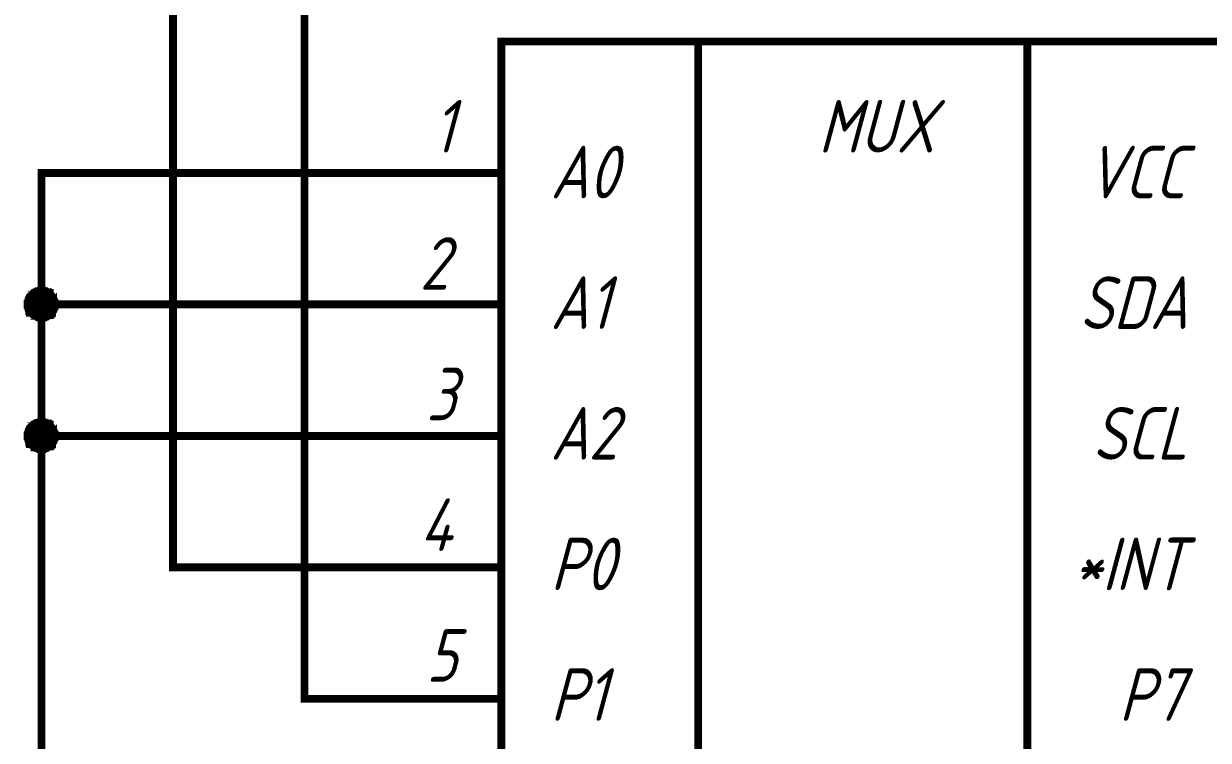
# Paper-space layout 'Layout1' of a CAD drawing. Extents: x -1 to 840, y -1 to 593.
# Drawn here: x 610.05 to 655.1, y 249.4 to 276.66 of the extents above; entities that cross this region are included whole.
import ezdxf

# ---------------------------------------------------------------- set-up
doc = ezdxf.new("R2010")
doc.units = 0
doc.header["$MEASUREMENT"] = 0
doc.layers.add('Sheet', color=255, linetype='CONTINUOUS')
doc.styles.add('GOST type A0', font='', dxfattribs={"oblique": 15, "height": 3.5})
doc.styles.get('GOST type A0').set_extended_font_data('GOST type A')

psp = doc.layouts.get("Layout1")

# ---------------------------------------------------------------- linework, layer by layer
at = {"layer": 'Sheet', "color": 7}
for points, const_width in [([(703.183, 316.001), (663.213, 316.001), (663.213, 305.997), (615.729, 305.997), (615.729, 255.979), (625.698, 255.979)], 0.3), ([(703.183, 300.995), (620.729, 300.995), (620.729, 250.977), (625.698, 250.977)], 0.3), ([(635.698, 275.986), (635.698, 231.001)], 0.3), ([(648.213, 275.986), (648.213, 231.001)], 0.3), ([(610.728, 231.001), (610.728, 260.981), (610.728, 265.983), (610.728, 270.985), (625.698, 270.985)], 0.3), ([(628.213, 270.985), (625.698, 270.985)], 0.3), ([(610.201, 265.983), (610.201, 266.014), (610.201, 266.045), (610.201, 266.045), (610.201, 266.076), (610.232, 266.107), (610.232, 266.138), (610.232, 266.169), (610.232, 266.169), (610.263, 266.2), (610.263, 266.231), (610.294, 266.262), (610.294, 266.262), (610.294, 266.293), (610.325, 266.325), (610.356, 266.325), (610.356, 266.356), (610.387, 266.356), (610.387, 266.387), (610.418, 266.418), (610.449, 266.418), (610.449, 266.418), (610.48, 266.449), (610.511, 266.449), (610.542, 266.48), (610.542, 266.48), (610.573, 266.48), (610.604, 266.48), (610.635, 266.511), (610.666, 266.511), (610.666, 266.511), (610.697, 266.511), (610.728, 266.511)], 0.3), ([(610.201, 265.983), (610.201, 266.014), (610.201, 266.045), (610.201, 266.045), (610.201, 266.076), (610.232, 266.107), (610.232, 266.138), (610.232, 266.169), (610.232, 266.169), (610.263, 266.2), (610.263, 266.231), (610.294, 266.262), (610.294, 266.262), (610.294, 266.293), (610.325, 266.325), (610.356, 266.325), (610.356, 266.356), (610.387, 266.356), (610.387, 266.387), (610.418, 266.418), (610.449, 266.418), (610.449, 266.418), (610.48, 266.449), (610.511, 266.449), (610.542, 266.48), (610.542, 266.48), (610.573, 266.48), (610.604, 266.48), (610.635, 266.511), (610.666, 266.511), (610.666, 266.511), (610.697, 266.511), (610.728, 266.511)], 0.3), ([(610.201, 265.983), (610.201, 266.014), (610.201, 266.045), (610.201, 266.045), (610.201, 266.076), (610.232, 266.107), (610.232, 266.138), (610.232, 266.169), (610.232, 266.169), (610.263, 266.2), (610.263, 266.231), (610.294, 266.262), (610.294, 266.262), (610.294, 266.293), (610.325, 266.325), (610.356, 266.325), (610.356, 266.356), (610.387, 266.356), (610.387, 266.387), (610.418, 266.418), (610.449, 266.418), (610.449, 266.418), (610.48, 266.449), (610.511, 266.449), (610.542, 266.48), (610.542, 266.48), (610.573, 266.48), (610.604, 266.48), (610.635, 266.511), (610.666, 266.511), (610.666, 266.511), (610.697, 266.511), (610.728, 266.511)], 0.3), ([(610.201, 265.983), (610.201, 266.014), (610.201, 266.045), (610.201, 266.045), (610.201, 266.076), (610.232, 266.107), (610.232, 266.138), (610.232, 266.169), (610.232, 266.169), (610.263, 266.2), (610.263, 266.231), (610.294, 266.262), (610.294, 266.262), (610.294, 266.293), (610.325, 266.325), (610.356, 266.325), (610.356, 266.356), (610.387, 266.356), (610.387, 266.387), (610.418, 266.418), (610.449, 266.418), (610.449, 266.418), (610.48, 266.449), (610.511, 266.449), (610.542, 266.48), (610.542, 266.48), (610.573, 266.48), (610.604, 266.48), (610.635, 266.511), (610.666, 266.511), (610.666, 266.511), (610.697, 266.511), (610.728, 266.511)], 0.3), ([(610.201, 265.983), (610.201, 266.014), (610.201, 266.045), (610.201, 266.045), (610.201, 266.076), (610.232, 266.107), (610.232, 266.138), (610.232, 266.169), (610.232, 266.169), (610.263, 266.2), (610.263, 266.231), (610.294, 266.262), (610.294, 266.262), (610.294, 266.293), (610.325, 266.325), (610.356, 266.325), (610.356, 266.356), (610.387, 266.356), (610.387, 266.387), (610.418, 266.418), (610.449, 266.418), (610.449, 266.418), (610.48, 266.449), (610.511, 266.449), (610.542, 266.48), (610.542, 266.48), (610.573, 266.48), (610.604, 266.48), (610.635, 266.511), (610.666, 266.511), (610.666, 266.511), (610.697, 266.511), (610.728, 266.511)], 0.0991), ([(610.201, 265.983), (610.201, 266.014), (610.201, 266.045), (610.201, 266.045), (610.201, 266.076), (610.232, 266.107), (610.232, 266.138), (610.232, 266.169), (610.232, 266.169), (610.263, 266.2), (610.263, 266.231), (610.294, 266.262), (610.294, 266.262), (610.294, 266.293), (610.325, 266.325), (610.356, 266.325), (610.356, 266.356), (610.387, 266.356), (610.387, 266.387), (610.418, 266.418), (610.449, 266.418), (610.449, 266.418), (610.48, 266.449), (610.511, 266.449), (610.542, 266.48), (610.542, 266.48), (610.573, 266.48), (610.604, 266.48), (610.635, 266.511), (610.666, 266.511), (610.666, 266.511), (610.697, 266.511), (610.728, 266.511)], 0.0991), ([(610.201, 265.983), (610.201, 266.014), (610.201, 266.045), (610.201, 266.045), (610.201, 266.076), (610.232, 266.107), (610.232, 266.138), (610.232, 266.169), (610.232, 266.169), (610.263, 266.2), (610.263, 266.231), (610.294, 266.262), (610.294, 266.262), (610.294, 266.293), (610.325, 266.325), (610.356, 266.325), (610.356, 266.356), (610.387, 266.356), (610.387, 266.387), (610.418, 266.418), (610.449, 266.418), (610.449, 266.418), (610.48, 266.449), (610.511, 266.449), (610.542, 266.48), (610.542, 266.48), (610.573, 266.48), (610.604, 266.48), (610.635, 266.511), (610.666, 266.511), (610.666, 266.511), (610.697, 266.511), (610.728, 266.511)], 0.0991), ([(610.201, 265.983), (610.201, 266.014), (610.201, 266.045), (610.201, 266.045), (610.201, 266.076), (610.232, 266.107), (610.232, 266.138), (610.232, 266.169), (610.232, 266.169), (610.263, 266.2), (610.263, 266.231), (610.294, 266.262), (610.294, 266.262), (610.294, 266.293), (610.325, 266.325), (610.356, 266.325), (610.356, 266.356), (610.387, 266.356), (610.387, 266.387), (610.418, 266.418), (610.449, 266.418), (610.449, 266.418), (610.48, 266.449), (610.511, 266.449), (610.542, 266.48), (610.542, 266.48), (610.573, 266.48), (610.604, 266.48), (610.635, 266.511), (610.666, 266.511), (610.666, 266.511), (610.697, 266.511), (610.728, 266.511)], 0.0991), ([(610.728, 266.511), (610.728, 266.511)], 0.3), ([(610.728, 266.511), (610.76, 266.511), (610.791, 266.511), (610.791, 266.511), (610.822, 266.511), (610.853, 266.48), (610.884, 266.48), (610.915, 266.48), (610.915, 266.48), (610.946, 266.449), (610.977, 266.449), (610.977, 266.418), (611.008, 266.418), (611.039, 266.418), (611.039, 266.387), (611.07, 266.356), (611.07, 266.356), (611.101, 266.325), (611.101, 266.325), (611.132, 266.293), (611.132, 266.262), (611.163, 266.262), (611.163, 266.231), (611.163, 266.2), (611.194, 266.169), (611.194, 266.169), (611.194, 266.138), (611.225, 266.107), (611.225, 266.076), (611.225, 266.045), (611.225, 266.045), (611.225, 266.014), (611.225, 265.983)], 0.3), ([(610.728, 266.511), (610.728, 266.511)], 0.3), ([(610.728, 266.511), (610.76, 266.511), (610.791, 266.511), (610.791, 266.511), (610.822, 266.511), (610.853, 266.48), (610.884, 266.48), (610.915, 266.48), (610.915, 266.48), (610.946, 266.449), (610.977, 266.449), (610.977, 266.418), (611.008, 266.418), (611.039, 266.418), (611.039, 266.387), (611.07, 266.356), (611.07, 266.356), (611.101, 266.325), (611.101, 266.325), (611.132, 266.293), (611.132, 266.262), (611.163, 266.262), (611.163, 266.231), (611.163, 266.2), (611.194, 266.169), (611.194, 266.169), (611.194, 266.138), (611.225, 266.107), (611.225, 266.076), (611.225, 266.045), (611.225, 266.045), (611.225, 266.014), (611.225, 265.983)], 0.3), ([(610.728, 266.511), (610.728, 266.511)], 0.3), ([(610.728, 266.511), (610.76, 266.511), (610.791, 266.511), (610.791, 266.511), (610.822, 266.511), (610.853, 266.48), (610.884, 266.48), (610.915, 266.48), (610.915, 266.48), (610.946, 266.449), (610.977, 266.449), (610.977, 266.418), (611.008, 266.418), (611.039, 266.418), (611.039, 266.387), (611.07, 266.356), (611.07, 266.356), (611.101, 266.325), (611.101, 266.325), (611.132, 266.293), (611.132, 266.262), (611.163, 266.262), (611.163, 266.231), (611.163, 266.2), (611.194, 266.169), (611.194, 266.169), (611.194, 266.138), (611.225, 266.107), (611.225, 266.076), (611.225, 266.045), (611.225, 266.045), (611.225, 266.014), (611.225, 265.983)], 0.3), ([(610.728, 266.511), (610.728, 266.511)], 0.3), ([(610.728, 266.511), (610.76, 266.511), (610.791, 266.511), (610.791, 266.511), (610.822, 266.511), (610.853, 266.48), (610.884, 266.48), (610.915, 266.48), (610.915, 266.48), (610.946, 266.449), (610.977, 266.449), (610.977, 266.418), (611.008, 266.418), (611.039, 266.418), (611.039, 266.387), (611.07, 266.356), (611.07, 266.356), (611.101, 266.325), (611.101, 266.325), (611.132, 266.293), (611.132, 266.262), (611.163, 266.262), (611.163, 266.231), (611.163, 266.2), (611.194, 266.169), (611.194, 266.169), (611.194, 266.138), (611.225, 266.107), (611.225, 266.076), (611.225, 266.045), (611.225, 266.045), (611.225, 266.014), (611.225, 265.983)], 0.3), ([(610.728, 266.511), (610.728, 266.511)], 0.0991), ([(610.728, 266.511), (610.76, 266.511), (610.791, 266.511), (610.791, 266.511), (610.822, 266.511), (610.853, 266.48), (610.884, 266.48), (610.915, 266.48), (610.915, 266.48), (610.946, 266.449), (610.977, 266.449), (610.977, 266.418), (611.008, 266.418), (611.039, 266.418), (611.039, 266.387), (611.07, 266.356), (611.07, 266.356), (611.101, 266.325), (611.101, 266.325), (611.132, 266.293), (611.132, 266.262), (611.163, 266.262), (611.163, 266.231), (611.163, 266.2), (611.194, 266.169), (611.194, 266.169), (611.194, 266.138), (611.225, 266.107), (611.225, 266.076), (611.225, 266.045), (611.225, 266.045), (611.225, 266.014), (611.225, 265.983)], 0.0991), ([(610.728, 266.511), (610.728, 266.511)], 0.0991), ([(610.728, 266.511), (610.76, 266.511), (610.791, 266.511), (610.791, 266.511), (610.822, 266.511), (610.853, 266.48), (610.884, 266.48), (610.915, 266.48), (610.915, 266.48), (610.946, 266.449), (610.977, 266.449), (610.977, 266.418), (611.008, 266.418), (611.039, 266.418), (611.039, 266.387), (611.07, 266.356), (611.07, 266.356), (611.101, 266.325), (611.101, 266.325), (611.132, 266.293), (611.132, 266.262), (611.163, 266.262), (611.163, 266.231), (611.163, 266.2), (611.194, 266.169), (611.194, 266.169), (611.194, 266.138), (611.225, 266.107), (611.225, 266.076), (611.225, 266.045), (611.225, 266.045), (611.225, 266.014), (611.225, 265.983)], 0.0991), ([(610.728, 266.511), (610.728, 266.511)], 0.0991), ([(610.728, 266.511), (610.76, 266.511), (610.791, 266.511), (610.791, 266.511), (610.822, 266.511), (610.853, 266.48), (610.884, 266.48), (610.915, 266.48), (610.915, 266.48), (610.946, 266.449), (610.977, 266.449), (610.977, 266.418), (611.008, 266.418), (611.039, 266.418), (611.039, 266.387), (611.07, 266.356), (611.07, 266.356), (611.101, 266.325), (611.101, 266.325), (611.132, 266.293), (611.132, 266.262), (611.163, 266.262), (611.163, 266.231), (611.163, 266.2), (611.194, 266.169), (611.194, 266.169), (611.194, 266.138), (611.225, 266.107), (611.225, 266.076), (611.225, 266.045), (611.225, 266.045), (611.225, 266.014), (611.225, 265.983)], 0.0991), ([(610.728, 266.511), (610.728, 266.511)], 0.0991), ([(610.728, 266.511), (610.76, 266.511), (610.791, 266.511), (610.791, 266.511), (610.822, 266.511), (610.853, 266.48), (610.884, 266.48), (610.915, 266.48), (610.915, 266.48), (610.946, 266.449), (610.977, 266.449), (610.977, 266.418), (611.008, 266.418), (611.039, 266.418), (611.039, 266.387), (611.07, 266.356), (611.07, 266.356), (611.101, 266.325), (611.101, 266.325), (611.132, 266.293), (611.132, 266.262), (611.163, 266.262), (611.163, 266.231), (611.163, 266.2), (611.194, 266.169), (611.194, 266.169), (611.194, 266.138), (611.225, 266.107), (611.225, 266.076), (611.225, 266.045), (611.225, 266.045), (611.225, 266.014), (611.225, 265.983)], 0.0991), ([(610.728, 265.486), (610.697, 265.486), (610.666, 265.486), (610.666, 265.486), (610.635, 265.486), (610.604, 265.486), (610.573, 265.517), (610.542, 265.517), (610.542, 265.517), (610.511, 265.548), (610.48, 265.548), (610.449, 265.548), (610.449, 265.579), (610.418, 265.579), (610.387, 265.61), (610.387, 265.61), (610.356, 265.641), (610.356, 265.641), (610.325, 265.672), (610.294, 265.672), (610.294, 265.703), (610.294, 265.734), (610.263, 265.734), (610.263, 265.765), (610.232, 265.796), (610.232, 265.796), (610.232, 265.827), (610.232, 265.858), (610.201, 265.89), (610.201, 265.921), (610.201, 265.921), (610.201, 265.952), (610.201, 265.983)], 0.3), ([(610.201, 265.983), (610.201, 265.983)], 0.3), ([(610.728, 265.486), (610.697, 265.486), (610.666, 265.486), (610.666, 265.486), (610.635, 265.486), (610.604, 265.486), (610.573, 265.517), (610.542, 265.517), (610.542, 265.517), (610.511, 265.548), (610.48, 265.548), (610.449, 265.548), (610.449, 265.579), (610.418, 265.579), (610.387, 265.61), (610.387, 265.61), (610.356, 265.641), (610.356, 265.641), (610.325, 265.672), (610.294, 265.672), (610.294, 265.703), (610.294, 265.734), (610.263, 265.734), (610.263, 265.765), (610.232, 265.796), (610.232, 265.796), (610.232, 265.827), (610.232, 265.858), (610.201, 265.89), (610.201, 265.921), (610.201, 265.921), (610.201, 265.952), (610.201, 265.983)], 0.3), ([(610.201, 265.983), (610.201, 265.983)], 0.3), ([(610.728, 265.486), (610.697, 265.486), (610.666, 265.486), (610.666, 265.486), (610.635, 265.486), (610.604, 265.486), (610.573, 265.517), (610.542, 265.517), (610.542, 265.517), (610.511, 265.548), (610.48, 265.548), (610.449, 265.548), (610.449, 265.579), (610.418, 265.579), (610.387, 265.61), (610.387, 265.61), (610.356, 265.641), (610.356, 265.641), (610.325, 265.672), (610.294, 265.672), (610.294, 265.703), (610.294, 265.734), (610.263, 265.734), (610.263, 265.765), (610.232, 265.796), (610.232, 265.796), (610.232, 265.827), (610.232, 265.858), (610.201, 265.89), (610.201, 265.921), (610.201, 265.921), (610.201, 265.952), (610.201, 265.983)], 0.3), ([(610.201, 265.983), (610.201, 265.983)], 0.3), ([(610.728, 265.486), (610.697, 265.486), (610.666, 265.486), (610.666, 265.486), (610.635, 265.486), (610.604, 265.486), (610.573, 265.517), (610.542, 265.517), (610.542, 265.517), (610.511, 265.548), (610.48, 265.548), (610.449, 265.548), (610.449, 265.579), (610.418, 265.579), (610.387, 265.61), (610.387, 265.61), (610.356, 265.641), (610.356, 265.641), (610.325, 265.672), (610.294, 265.672), (610.294, 265.703), (610.294, 265.734), (610.263, 265.734), (610.263, 265.765), (610.232, 265.796), (610.232, 265.796), (610.232, 265.827), (610.232, 265.858), (610.201, 265.89), (610.201, 265.921), (610.201, 265.921), (610.201, 265.952), (610.201, 265.983)], 0.3), ([(610.201, 265.983), (610.201, 265.983)], 0.3), ([(610.728, 265.486), (610.697, 265.486), (610.666, 265.486), (610.666, 265.486), (610.635, 265.486), (610.604, 265.486), (610.573, 265.517), (610.542, 265.517), (610.542, 265.517), (610.511, 265.548), (610.48, 265.548), (610.449, 265.548), (610.449, 265.579), (610.418, 265.579), (610.387, 265.61), (610.387, 265.61), (610.356, 265.641), (610.356, 265.641), (610.325, 265.672), (610.294, 265.672), (610.294, 265.703), (610.294, 265.734), (610.263, 265.734), (610.263, 265.765), (610.232, 265.796), (610.232, 265.796), (610.232, 265.827), (610.232, 265.858), (610.201, 265.89), (610.201, 265.921), (610.201, 265.921), (610.201, 265.952), (610.201, 265.983)], 0.0991), ([(610.201, 265.983), (610.201, 265.983)], 0.0991), ([(610.728, 265.486), (610.697, 265.486), (610.666, 265.486), (610.666, 265.486), (610.635, 265.486), (610.604, 265.486), (610.573, 265.517), (610.542, 265.517), (610.542, 265.517), (610.511, 265.548), (610.48, 265.548), (610.449, 265.548), (610.449, 265.579), (610.418, 265.579), (610.387, 265.61), (610.387, 265.61), (610.356, 265.641), (610.356, 265.641), (610.325, 265.672), (610.294, 265.672), (610.294, 265.703), (610.294, 265.734), (610.263, 265.734), (610.263, 265.765), (610.232, 265.796), (610.232, 265.796), (610.232, 265.827), (610.232, 265.858), (610.201, 265.89), (610.201, 265.921), (610.201, 265.921), (610.201, 265.952), (610.201, 265.983)], 0.0991), ([(610.201, 265.983), (610.201, 265.983)], 0.0991), ([(610.728, 265.486), (610.697, 265.486), (610.666, 265.486), (610.666, 265.486), (610.635, 265.486), (610.604, 265.486), (610.573, 265.517), (610.542, 265.517), (610.542, 265.517), (610.511, 265.548), (610.48, 265.548), (610.449, 265.548), (610.449, 265.579), (610.418, 265.579), (610.387, 265.61), (610.387, 265.61), (610.356, 265.641), (610.356, 265.641), (610.325, 265.672), (610.294, 265.672), (610.294, 265.703), (610.294, 265.734), (610.263, 265.734), (610.263, 265.765), (610.232, 265.796), (610.232, 265.796), (610.232, 265.827), (610.232, 265.858), (610.201, 265.89), (610.201, 265.921), (610.201, 265.921), (610.201, 265.952), (610.201, 265.983)], 0.0991), ([(610.201, 265.983), (610.201, 265.983)], 0.0991), ([(610.728, 265.486), (610.697, 265.486), (610.666, 265.486), (610.666, 265.486), (610.635, 265.486), (610.604, 265.486), (610.573, 265.517), (610.542, 265.517), (610.542, 265.517), (610.511, 265.548), (610.48, 265.548), (610.449, 265.548), (610.449, 265.579), (610.418, 265.579), (610.387, 265.61), (610.387, 265.61), (610.356, 265.641), (610.356, 265.641), (610.325, 265.672), (610.294, 265.672), (610.294, 265.703), (610.294, 265.734), (610.263, 265.734), (610.263, 265.765), (610.232, 265.796), (610.232, 265.796), (610.232, 265.827), (610.232, 265.858), (610.201, 265.89), (610.201, 265.921), (610.201, 265.921), (610.201, 265.952), (610.201, 265.983)], 0.0991), ([(610.201, 265.983), (610.201, 265.983)], 0.0991), ([(610.728, 265.983), (625.698, 265.983)], 0.3), ([(611.225, 265.983), (611.225, 265.952), (611.225, 265.921), (611.225, 265.921), (611.225, 265.89), (611.225, 265.858), (611.194, 265.827), (611.194, 265.796), (611.194, 265.796), (611.163, 265.765), (611.163, 265.734), (611.163, 265.734), (611.132, 265.703), (611.132, 265.672), (611.101, 265.672), (611.101, 265.641), (611.07, 265.641), (611.07, 265.61), (611.039, 265.61), (611.039, 265.579), (611.008, 265.579), (610.977, 265.548), (610.977, 265.548), (610.946, 265.548), (610.915, 265.517), (610.915, 265.517), (610.884, 265.517), (610.853, 265.486), (610.822, 265.486), (610.791, 265.486), (610.791, 265.486), (610.76, 265.486), (610.728, 265.486)], 0.3), ([(611.225, 265.983), (611.225, 265.952), (611.225, 265.921), (611.225, 265.921), (611.225, 265.89), (611.225, 265.858), (611.194, 265.827), (611.194, 265.796), (611.194, 265.796), (611.163, 265.765), (611.163, 265.734), (611.163, 265.734), (611.132, 265.703), (611.132, 265.672), (611.101, 265.672), (611.101, 265.641), (611.07, 265.641), (611.07, 265.61), (611.039, 265.61), (611.039, 265.579), (611.008, 265.579), (610.977, 265.548), (610.977, 265.548), (610.946, 265.548), (610.915, 265.517), (610.915, 265.517), (610.884, 265.517), (610.853, 265.486), (610.822, 265.486), (610.791, 265.486), (610.791, 265.486), (610.76, 265.486), (610.728, 265.486)], 0.3), ([(611.225, 265.983), (611.225, 265.952), (611.225, 265.921), (611.225, 265.921), (611.225, 265.89), (611.225, 265.858), (611.194, 265.827), (611.194, 265.796), (611.194, 265.796), (611.163, 265.765), (611.163, 265.734), (611.163, 265.734), (611.132, 265.703), (611.132, 265.672), (611.101, 265.672), (611.101, 265.641), (611.07, 265.641), (611.07, 265.61), (611.039, 265.61), (611.039, 265.579), (611.008, 265.579), (610.977, 265.548), (610.977, 265.548), (610.946, 265.548), (610.915, 265.517), (610.915, 265.517), (610.884, 265.517), (610.853, 265.486), (610.822, 265.486), (610.791, 265.486), (610.791, 265.486), (610.76, 265.486), (610.728, 265.486)], 0.3), ([(611.225, 265.983), (611.225, 265.952), (611.225, 265.921), (611.225, 265.921), (611.225, 265.89), (611.225, 265.858), (611.194, 265.827), (611.194, 265.796), (611.194, 265.796), (611.163, 265.765), (611.163, 265.734), (611.163, 265.734), (611.132, 265.703), (611.132, 265.672), (611.101, 265.672), (611.101, 265.641), (611.07, 265.641), (611.07, 265.61), (611.039, 265.61), (611.039, 265.579), (611.008, 265.579), (610.977, 265.548), (610.977, 265.548), (610.946, 265.548), (610.915, 265.517), (610.915, 265.517), (610.884, 265.517), (610.853, 265.486), (610.822, 265.486), (610.791, 265.486), (610.791, 265.486), (610.76, 265.486), (610.728, 265.486)], 0.3), ([(611.225, 265.983), (611.225, 265.952), (611.225, 265.921), (611.225, 265.921), (611.225, 265.89), (611.225, 265.858), (611.194, 265.827), (611.194, 265.796), (611.194, 265.796), (611.163, 265.765), (611.163, 265.734), (611.163, 265.734), (611.132, 265.703), (611.132, 265.672), (611.101, 265.672), (611.101, 265.641), (611.07, 265.641), (611.07, 265.61), (611.039, 265.61), (611.039, 265.579), (611.008, 265.579), (610.977, 265.548), (610.977, 265.548), (610.946, 265.548), (610.915, 265.517), (610.915, 265.517), (610.884, 265.517), (610.853, 265.486), (610.822, 265.486), (610.791, 265.486), (610.791, 265.486), (610.76, 265.486), (610.728, 265.486)], 0.0991), ([(611.225, 265.983), (611.225, 265.952), (611.225, 265.921), (611.225, 265.921), (611.225, 265.89), (611.225, 265.858), (611.194, 265.827), (611.194, 265.796), (611.194, 265.796), (611.163, 265.765), (611.163, 265.734), (611.163, 265.734), (611.132, 265.703), (611.132, 265.672), (611.101, 265.672), (611.101, 265.641), (611.07, 265.641), (611.07, 265.61), (611.039, 265.61), (611.039, 265.579), (611.008, 265.579), (610.977, 265.548), (610.977, 265.548), (610.946, 265.548), (610.915, 265.517), (610.915, 265.517), (610.884, 265.517), (610.853, 265.486), (610.822, 265.486), (610.791, 265.486), (610.791, 265.486), (610.76, 265.486), (610.728, 265.486)], 0.0991), ([(611.225, 265.983), (611.225, 265.952), (611.225, 265.921), (611.225, 265.921), (611.225, 265.89), (611.225, 265.858), (611.194, 265.827), (611.194, 265.796), (611.194, 265.796), (611.163, 265.765), (611.163, 265.734), (611.163, 265.734), (611.132, 265.703), (611.132, 265.672), (611.101, 265.672), (611.101, 265.641), (611.07, 265.641), (611.07, 265.61), (611.039, 265.61), (611.039, 265.579), (611.008, 265.579), (610.977, 265.548), (610.977, 265.548), (610.946, 265.548), (610.915, 265.517), (610.915, 265.517), (610.884, 265.517), (610.853, 265.486), (610.822, 265.486), (610.791, 265.486), (610.791, 265.486), (610.76, 265.486), (610.728, 265.486)], 0.0991), ([(611.225, 265.983), (611.225, 265.952), (611.225, 265.921), (611.225, 265.921), (611.225, 265.89), (611.225, 265.858), (611.194, 265.827), (611.194, 265.796), (611.194, 265.796), (611.163, 265.765), (611.163, 265.734), (611.163, 265.734), (611.132, 265.703), (611.132, 265.672), (611.101, 265.672), (611.101, 265.641), (611.07, 265.641), (611.07, 265.61), (611.039, 265.61), (611.039, 265.579), (611.008, 265.579), (610.977, 265.548), (610.977, 265.548), (610.946, 265.548), (610.915, 265.517), (610.915, 265.517), (610.884, 265.517), (610.853, 265.486), (610.822, 265.486), (610.791, 265.486), (610.791, 265.486), (610.76, 265.486), (610.728, 265.486)], 0.0991), ([(611.225, 265.983), (611.225, 265.983), (611.225, 265.983), (611.225, 265.983), (611.225, 265.983), (611.225, 265.983), (611.225, 265.983), (611.225, 265.983), (611.225, 265.983), (611.225, 265.983), (611.225, 265.983), (611.225, 265.983), (611.225, 265.983), (611.225, 265.983), (611.225, 265.983), (611.225, 265.983), (611.225, 265.983), (611.225, 265.983), (611.225, 265.983), (611.225, 265.983), (611.225, 265.983), (611.225, 265.983), (611.225, 265.983), (611.225, 265.983), (611.225, 265.983), (611.225, 265.983), (611.225, 265.983), (611.225, 265.983), (611.225, 265.983), (611.225, 265.983), (611.225, 265.983), (611.225, 265.983), (611.225, 265.983)], 0.3), ([(611.225, 265.983), (611.225, 265.983)], 0.3), ([(611.225, 265.983), (611.225, 265.983), (611.225, 265.983), (611.225, 265.983), (611.225, 265.983), (611.225, 265.983), (611.225, 265.983), (611.225, 265.983), (611.225, 265.983), (611.225, 265.983), (611.225, 265.983), (611.225, 265.983), (611.225, 265.983), (611.225, 265.983), (611.225, 265.983), (611.225, 265.983), (611.225, 265.983), (611.225, 265.983), (611.225, 265.983), (611.225, 265.983), (611.225, 265.983), (611.225, 265.983), (611.225, 265.983), (611.225, 265.983), (611.225, 265.983), (611.225, 265.983), (611.225, 265.983), (611.225, 265.983), (611.225, 265.983), (611.225, 265.983), (611.225, 265.983), (611.225, 265.983), (611.225, 265.983)], 0.3), ([(611.225, 265.983), (611.225, 265.983)], 0.3), ([(611.225, 265.983), (611.225, 265.983), (611.225, 265.983), (611.225, 265.983), (611.225, 265.983), (611.225, 265.983), (611.225, 265.983), (611.225, 265.983), (611.225, 265.983), (611.225, 265.983), (611.225, 265.983), (611.225, 265.983), (611.225, 265.983), (611.225, 265.983), (611.225, 265.983), (611.225, 265.983), (611.225, 265.983), (611.225, 265.983), (611.225, 265.983), (611.225, 265.983), (611.225, 265.983), (611.225, 265.983), (611.225, 265.983), (611.225, 265.983), (611.225, 265.983), (611.225, 265.983), (611.225, 265.983), (611.225, 265.983), (611.225, 265.983), (611.225, 265.983), (611.225, 265.983), (611.225, 265.983), (611.225, 265.983)], 0.3), ([(611.225, 265.983), (611.225, 265.983)], 0.3), ([(611.225, 265.983), (611.225, 265.983), (611.225, 265.983), (611.225, 265.983), (611.225, 265.983), (611.225, 265.983), (611.225, 265.983), (611.225, 265.983), (611.225, 265.983), (611.225, 265.983), (611.225, 265.983), (611.225, 265.983), (611.225, 265.983), (611.225, 265.983), (611.225, 265.983), (611.225, 265.983), (611.225, 265.983), (611.225, 265.983), (611.225, 265.983), (611.225, 265.983), (611.225, 265.983), (611.225, 265.983), (611.225, 265.983), (611.225, 265.983), (611.225, 265.983), (611.225, 265.983), (611.225, 265.983), (611.225, 265.983), (611.225, 265.983), (611.225, 265.983), (611.225, 265.983), (611.225, 265.983), (611.225, 265.983)], 0.3), ([(611.225, 265.983), (611.225, 265.983)], 0.3), ([(611.225, 265.983), (611.225, 265.983), (611.225, 265.983), (611.225, 265.983), (611.225, 265.983), (611.225, 265.983), (611.225, 265.983), (611.225, 265.983), (611.225, 265.983), (611.225, 265.983), (611.225, 265.983), (611.225, 265.983), (611.225, 265.983), (611.225, 265.983), (611.225, 265.983), (611.225, 265.983), (611.225, 265.983), (611.225, 265.983), (611.225, 265.983), (611.225, 265.983), (611.225, 265.983), (611.225, 265.983), (611.225, 265.983), (611.225, 265.983), (611.225, 265.983), (611.225, 265.983), (611.225, 265.983), (611.225, 265.983), (611.225, 265.983), (611.225, 265.983), (611.225, 265.983), (611.225, 265.983), (611.225, 265.983)], 0.0991), ([(611.225, 265.983), (611.225, 265.983)], 0.0991), ([(611.225, 265.983), (611.225, 265.983), (611.225, 265.983), (611.225, 265.983), (611.225, 265.983), (611.225, 265.983), (611.225, 265.983), (611.225, 265.983), (611.225, 265.983), (611.225, 265.983), (611.225, 265.983), (611.225, 265.983), (611.225, 265.983), (611.225, 265.983), (611.225, 265.983), (611.225, 265.983), (611.225, 265.983), (611.225, 265.983), (611.225, 265.983), (611.225, 265.983), (611.225, 265.983), (611.225, 265.983), (611.225, 265.983), (611.225, 265.983), (611.225, 265.983), (611.225, 265.983), (611.225, 265.983), (611.225, 265.983), (611.225, 265.983), (611.225, 265.983), (611.225, 265.983), (611.225, 265.983), (611.225, 265.983)], 0.0991), ([(611.225, 265.983), (611.225, 265.983)], 0.0991), ([(611.225, 265.983), (611.225, 265.983), (611.225, 265.983), (611.225, 265.983), (611.225, 265.983), (611.225, 265.983), (611.225, 265.983), (611.225, 265.983), (611.225, 265.983), (611.225, 265.983), (611.225, 265.983), (611.225, 265.983), (611.225, 265.983), (611.225, 265.983), (611.225, 265.983), (611.225, 265.983), (611.225, 265.983), (611.225, 265.983), (611.225, 265.983), (611.225, 265.983), (611.225, 265.983), (611.225, 265.983), (611.225, 265.983), (611.225, 265.983), (611.225, 265.983), (611.225, 265.983), (611.225, 265.983), (611.225, 265.983), (611.225, 265.983), (611.225, 265.983), (611.225, 265.983), (611.225, 265.983), (611.225, 265.983)], 0.0991), ([(611.225, 265.983), (611.225, 265.983)], 0.0991), ([(611.225, 265.983), (611.225, 265.983), (611.225, 265.983), (611.225, 265.983), (611.225, 265.983), (611.225, 265.983), (611.225, 265.983), (611.225, 265.983), (611.225, 265.983), (611.225, 265.983), (611.225, 265.983), (611.225, 265.983), (611.225, 265.983), (611.225, 265.983), (611.225, 265.983), (611.225, 265.983), (611.225, 265.983), (611.225, 265.983), (611.225, 265.983), (611.225, 265.983), (611.225, 265.983), (611.225, 265.983), (611.225, 265.983), (611.225, 265.983), (611.225, 265.983), (611.225, 265.983), (611.225, 265.983), (611.225, 265.983), (611.225, 265.983), (611.225, 265.983), (611.225, 265.983), (611.225, 265.983), (611.225, 265.983)], 0.0991), ([(611.225, 265.983), (611.225, 265.983)], 0.0991), ([(628.213, 265.983), (625.698, 265.983)], 0.3), ([(610.201, 260.981), (610.201, 261.012), (610.201, 261.043), (610.201, 261.043), (610.201, 261.074), (610.232, 261.105), (610.232, 261.136), (610.232, 261.167), (610.232, 261.167), (610.263, 261.198), (610.263, 261.23), (610.294, 261.261), (610.294, 261.261), (610.294, 261.292), (610.325, 261.323), (610.356, 261.323), (610.356, 261.354), (610.387, 261.354), (610.387, 261.385), (610.418, 261.416), (610.449, 261.416), (610.449, 261.416), (610.48, 261.447), (610.511, 261.447), (610.542, 261.478), (610.542, 261.478), (610.573, 261.478), (610.604, 261.478), (610.635, 261.509), (610.666, 261.509), (610.666, 261.509), (610.697, 261.509), (610.728, 261.509)], 0.3), ([(610.201, 260.981), (610.201, 261.012), (610.201, 261.043), (610.201, 261.043), (610.201, 261.074), (610.232, 261.105), (610.232, 261.136), (610.232, 261.167), (610.232, 261.167), (610.263, 261.198), (610.263, 261.23), (610.294, 261.261), (610.294, 261.261), (610.294, 261.292), (610.325, 261.323), (610.356, 261.323), (610.356, 261.354), (610.387, 261.354), (610.387, 261.385), (610.418, 261.416), (610.449, 261.416), (610.449, 261.416), (610.48, 261.447), (610.511, 261.447), (610.542, 261.478), (610.542, 261.478), (610.573, 261.478), (610.604, 261.478), (610.635, 261.509), (610.666, 261.509), (610.666, 261.509), (610.697, 261.509), (610.728, 261.509)], 0.3), ([(610.201, 260.981), (610.201, 261.012), (610.201, 261.043), (610.201, 261.043), (610.201, 261.074), (610.232, 261.105), (610.232, 261.136), (610.232, 261.167), (610.232, 261.167), (610.263, 261.198), (610.263, 261.23), (610.294, 261.261), (610.294, 261.261), (610.294, 261.292), (610.325, 261.323), (610.356, 261.323), (610.356, 261.354), (610.387, 261.354), (610.387, 261.385), (610.418, 261.416), (610.449, 261.416), (610.449, 261.416), (610.48, 261.447), (610.511, 261.447), (610.542, 261.478), (610.542, 261.478), (610.573, 261.478), (610.604, 261.478), (610.635, 261.509), (610.666, 261.509), (610.666, 261.509), (610.697, 261.509), (610.728, 261.509)], 0.3), ([(610.201, 260.981), (610.201, 261.012), (610.201, 261.043), (610.201, 261.043), (610.201, 261.074), (610.232, 261.105), (610.232, 261.136), (610.232, 261.167), (610.232, 261.167), (610.263, 261.198), (610.263, 261.23), (610.294, 261.261), (610.294, 261.261), (610.294, 261.292), (610.325, 261.323), (610.356, 261.323), (610.356, 261.354), (610.387, 261.354), (610.387, 261.385), (610.418, 261.416), (610.449, 261.416), (610.449, 261.416), (610.48, 261.447), (610.511, 261.447), (610.542, 261.478), (610.542, 261.478), (610.573, 261.478), (610.604, 261.478), (610.635, 261.509), (610.666, 261.509), (610.666, 261.509), (610.697, 261.509), (610.728, 261.509)], 0.3), ([(610.201, 260.981), (610.201, 261.012), (610.201, 261.043), (610.201, 261.043), (610.201, 261.074), (610.232, 261.105), (610.232, 261.136), (610.232, 261.167), (610.232, 261.167), (610.263, 261.198), (610.263, 261.23), (610.294, 261.261), (610.294, 261.261), (610.294, 261.292), (610.325, 261.323), (610.356, 261.323), (610.356, 261.354), (610.387, 261.354), (610.387, 261.385), (610.418, 261.416), (610.449, 261.416), (610.449, 261.416), (610.48, 261.447), (610.511, 261.447), (610.542, 261.478), (610.542, 261.478), (610.573, 261.478), (610.604, 261.478), (610.635, 261.509), (610.666, 261.509), (610.666, 261.509), (610.697, 261.509), (610.728, 261.509)], 0.0991), ([(610.201, 260.981), (610.201, 261.012), (610.201, 261.043), (610.201, 261.043), (610.201, 261.074), (610.232, 261.105), (610.232, 261.136), (610.232, 261.167), (610.232, 261.167), (610.263, 261.198), (610.263, 261.23), (610.294, 261.261), (610.294, 261.261), (610.294, 261.292), (610.325, 261.323), (610.356, 261.323), (610.356, 261.354), (610.387, 261.354), (610.387, 261.385), (610.418, 261.416), (610.449, 261.416), (610.449, 261.416), (610.48, 261.447), (610.511, 261.447), (610.542, 261.478), (610.542, 261.478), (610.573, 261.478), (610.604, 261.478), (610.635, 261.509), (610.666, 261.509), (610.666, 261.509), (610.697, 261.509), (610.728, 261.509)], 0.0991), ([(610.201, 260.981), (610.201, 261.012), (610.201, 261.043), (610.201, 261.043), (610.201, 261.074), (610.232, 261.105), (610.232, 261.136), (610.232, 261.167), (610.232, 261.167), (610.263, 261.198), (610.263, 261.23), (610.294, 261.261), (610.294, 261.261), (610.294, 261.292), (610.325, 261.323), (610.356, 261.323), (610.356, 261.354), (610.387, 261.354), (610.387, 261.385), (610.418, 261.416), (610.449, 261.416), (610.449, 261.416), (610.48, 261.447), (610.511, 261.447), (610.542, 261.478), (610.542, 261.478), (610.573, 261.478), (610.604, 261.478), (610.635, 261.509), (610.666, 261.509), (610.666, 261.509), (610.697, 261.509), (610.728, 261.509)], 0.0991), ([(610.201, 260.981), (610.201, 261.012), (610.201, 261.043), (610.201, 261.043), (610.201, 261.074), (610.232, 261.105), (610.232, 261.136), (610.232, 261.167), (610.232, 261.167), (610.263, 261.198), (610.263, 261.23), (610.294, 261.261), (610.294, 261.261), (610.294, 261.292), (610.325, 261.323), (610.356, 261.323), (610.356, 261.354), (610.387, 261.354), (610.387, 261.385), (610.418, 261.416), (610.449, 261.416), (610.449, 261.416), (610.48, 261.447), (610.511, 261.447), (610.542, 261.478), (610.542, 261.478), (610.573, 261.478), (610.604, 261.478), (610.635, 261.509), (610.666, 261.509), (610.666, 261.509), (610.697, 261.509), (610.728, 261.509)], 0.0991), ([(610.728, 261.509), (610.728, 261.509)], 0.3), ([(610.728, 261.509), (610.76, 261.509), (610.791, 261.509), (610.791, 261.509), (610.822, 261.509), (610.853, 261.478), (610.884, 261.478), (610.915, 261.478), (610.915, 261.478), (610.946, 261.447), (610.977, 261.447), (610.977, 261.416), (611.008, 261.416), (611.039, 261.416), (611.039, 261.385), (611.07, 261.354), (611.07, 261.354), (611.101, 261.323), (611.101, 261.323), (611.132, 261.292), (611.132, 261.261), (611.163, 261.261), (611.163, 261.23), (611.163, 261.198), (611.194, 261.167), (611.194, 261.167), (611.194, 261.136), (611.225, 261.105), (611.225, 261.074), (611.225, 261.043), (611.225, 261.043), (611.225, 261.012), (611.225, 260.981)], 0.3), ([(610.728, 261.509), (610.728, 261.509)], 0.3), ([(610.728, 261.509), (610.76, 261.509), (610.791, 261.509), (610.791, 261.509), (610.822, 261.509), (610.853, 261.478), (610.884, 261.478), (610.915, 261.478), (610.915, 261.478), (610.946, 261.447), (610.977, 261.447), (610.977, 261.416), (611.008, 261.416), (611.039, 261.416), (611.039, 261.385), (611.07, 261.354), (611.07, 261.354), (611.101, 261.323), (611.101, 261.323), (611.132, 261.292), (611.132, 261.261), (611.163, 261.261), (611.163, 261.23), (611.163, 261.198), (611.194, 261.167), (611.194, 261.167), (611.194, 261.136), (611.225, 261.105), (611.225, 261.074), (611.225, 261.043), (611.225, 261.043), (611.225, 261.012), (611.225, 260.981)], 0.3), ([(610.728, 261.509), (610.728, 261.509)], 0.3), ([(610.728, 261.509), (610.76, 261.509), (610.791, 261.509), (610.791, 261.509), (610.822, 261.509), (610.853, 261.478), (610.884, 261.478), (610.915, 261.478), (610.915, 261.478), (610.946, 261.447), (610.977, 261.447), (610.977, 261.416), (611.008, 261.416), (611.039, 261.416), (611.039, 261.385), (611.07, 261.354), (611.07, 261.354), (611.101, 261.323), (611.101, 261.323), (611.132, 261.292), (611.132, 261.261), (611.163, 261.261), (611.163, 261.23), (611.163, 261.198), (611.194, 261.167), (611.194, 261.167), (611.194, 261.136), (611.225, 261.105), (611.225, 261.074), (611.225, 261.043), (611.225, 261.043), (611.225, 261.012), (611.225, 260.981)], 0.3), ([(610.728, 261.509), (610.728, 261.509)], 0.3), ([(610.728, 261.509), (610.76, 261.509), (610.791, 261.509), (610.791, 261.509), (610.822, 261.509), (610.853, 261.478), (610.884, 261.478), (610.915, 261.478), (610.915, 261.478), (610.946, 261.447), (610.977, 261.447), (610.977, 261.416), (611.008, 261.416), (611.039, 261.416), (611.039, 261.385), (611.07, 261.354), (611.07, 261.354), (611.101, 261.323), (611.101, 261.323), (611.132, 261.292), (611.132, 261.261), (611.163, 261.261), (611.163, 261.23), (611.163, 261.198), (611.194, 261.167), (611.194, 261.167), (611.194, 261.136), (611.225, 261.105), (611.225, 261.074), (611.225, 261.043), (611.225, 261.043), (611.225, 261.012), (611.225, 260.981)], 0.3), ([(610.728, 261.509), (610.728, 261.509)], 0.0991), ([(610.728, 261.509), (610.76, 261.509), (610.791, 261.509), (610.791, 261.509), (610.822, 261.509), (610.853, 261.478), (610.884, 261.478), (610.915, 261.478), (610.915, 261.478), (610.946, 261.447), (610.977, 261.447), (610.977, 261.416), (611.008, 261.416), (611.039, 261.416), (611.039, 261.385), (611.07, 261.354), (611.07, 261.354), (611.101, 261.323), (611.101, 261.323), (611.132, 261.292), (611.132, 261.261), (611.163, 261.261), (611.163, 261.23), (611.163, 261.198), (611.194, 261.167), (611.194, 261.167), (611.194, 261.136), (611.225, 261.105), (611.225, 261.074), (611.225, 261.043), (611.225, 261.043), (611.225, 261.012), (611.225, 260.981)], 0.0991), ([(610.728, 261.509), (610.728, 261.509)], 0.0991), ([(610.728, 261.509), (610.76, 261.509), (610.791, 261.509), (610.791, 261.509), (610.822, 261.509), (610.853, 261.478), (610.884, 261.478), (610.915, 261.478), (610.915, 261.478), (610.946, 261.447), (610.977, 261.447), (610.977, 261.416), (611.008, 261.416), (611.039, 261.416), (611.039, 261.385), (611.07, 261.354), (611.07, 261.354), (611.101, 261.323), (611.101, 261.323), (611.132, 261.292), (611.132, 261.261), (611.163, 261.261), (611.163, 261.23), (611.163, 261.198), (611.194, 261.167), (611.194, 261.167), (611.194, 261.136), (611.225, 261.105), (611.225, 261.074), (611.225, 261.043), (611.225, 261.043), (611.225, 261.012), (611.225, 260.981)], 0.0991), ([(610.728, 261.509), (610.728, 261.509)], 0.0991), ([(610.728, 261.509), (610.76, 261.509), (610.791, 261.509), (610.791, 261.509), (610.822, 261.509), (610.853, 261.478), (610.884, 261.478), (610.915, 261.478), (610.915, 261.478), (610.946, 261.447), (610.977, 261.447), (610.977, 261.416), (611.008, 261.416), (611.039, 261.416), (611.039, 261.385), (611.07, 261.354), (611.07, 261.354), (611.101, 261.323), (611.101, 261.323), (611.132, 261.292), (611.132, 261.261), (611.163, 261.261), (611.163, 261.23), (611.163, 261.198), (611.194, 261.167), (611.194, 261.167), (611.194, 261.136), (611.225, 261.105), (611.225, 261.074), (611.225, 261.043), (611.225, 261.043), (611.225, 261.012), (611.225, 260.981)], 0.0991), ([(610.728, 261.509), (610.728, 261.509)], 0.0991), ([(610.728, 261.509), (610.76, 261.509), (610.791, 261.509), (610.791, 261.509), (610.822, 261.509), (610.853, 261.478), (610.884, 261.478), (610.915, 261.478), (610.915, 261.478), (610.946, 261.447), (610.977, 261.447), (610.977, 261.416), (611.008, 261.416), (611.039, 261.416), (611.039, 261.385), (611.07, 261.354), (611.07, 261.354), (611.101, 261.323), (611.101, 261.323), (611.132, 261.292), (611.132, 261.261), (611.163, 261.261), (611.163, 261.23), (611.163, 261.198), (611.194, 261.167), (611.194, 261.167), (611.194, 261.136), (611.225, 261.105), (611.225, 261.074), (611.225, 261.043), (611.225, 261.043), (611.225, 261.012), (611.225, 260.981)], 0.0991), ([(610.728, 260.484), (610.697, 260.484), (610.666, 260.484), (610.666, 260.484), (610.635, 260.484), (610.604, 260.484), (610.573, 260.515), (610.542, 260.515), (610.542, 260.515), (610.511, 260.546), (610.48, 260.546), (610.449, 260.546), (610.449, 260.577), (610.418, 260.577), (610.387, 260.608), (610.387, 260.608), (610.356, 260.639), (610.356, 260.639), (610.325, 260.67), (610.294, 260.67), (610.294, 260.701), (610.294, 260.732), (610.263, 260.732), (610.263, 260.764), (610.232, 260.795), (610.232, 260.795), (610.232, 260.826), (610.232, 260.857), (610.201, 260.888), (610.201, 260.919), (610.201, 260.919), (610.201, 260.95), (610.201, 260.981)], 0.3), ([(610.201, 260.981), (610.201, 260.981)], 0.3), ([(610.728, 260.484), (610.697, 260.484), (610.666, 260.484), (610.666, 260.484), (610.635, 260.484), (610.604, 260.484), (610.573, 260.515), (610.542, 260.515), (610.542, 260.515), (610.511, 260.546), (610.48, 260.546), (610.449, 260.546), (610.449, 260.577), (610.418, 260.577), (610.387, 260.608), (610.387, 260.608), (610.356, 260.639), (610.356, 260.639), (610.325, 260.67), (610.294, 260.67), (610.294, 260.701), (610.294, 260.732), (610.263, 260.732), (610.263, 260.764), (610.232, 260.795), (610.232, 260.795), (610.232, 260.826), (610.232, 260.857), (610.201, 260.888), (610.201, 260.919), (610.201, 260.919), (610.201, 260.95), (610.201, 260.981)], 0.3), ([(610.201, 260.981), (610.201, 260.981)], 0.3), ([(610.728, 260.484), (610.697, 260.484), (610.666, 260.484), (610.666, 260.484), (610.635, 260.484), (610.604, 260.484), (610.573, 260.515), (610.542, 260.515), (610.542, 260.515), (610.511, 260.546), (610.48, 260.546), (610.449, 260.546), (610.449, 260.577), (610.418, 260.577), (610.387, 260.608), (610.387, 260.608), (610.356, 260.639), (610.356, 260.639), (610.325, 260.67), (610.294, 260.67), (610.294, 260.701), (610.294, 260.732), (610.263, 260.732), (610.263, 260.764), (610.232, 260.795), (610.232, 260.795), (610.232, 260.826), (610.232, 260.857), (610.201, 260.888), (610.201, 260.919), (610.201, 260.919), (610.201, 260.95), (610.201, 260.981)], 0.3), ([(610.201, 260.981), (610.201, 260.981)], 0.3), ([(610.728, 260.484), (610.697, 260.484), (610.666, 260.484), (610.666, 260.484), (610.635, 260.484), (610.604, 260.484), (610.573, 260.515), (610.542, 260.515), (610.542, 260.515), (610.511, 260.546), (610.48, 260.546), (610.449, 260.546), (610.449, 260.577), (610.418, 260.577), (610.387, 260.608), (610.387, 260.608), (610.356, 260.639), (610.356, 260.639), (610.325, 260.67), (610.294, 260.67), (610.294, 260.701), (610.294, 260.732), (610.263, 260.732), (610.263, 260.764), (610.232, 260.795), (610.232, 260.795), (610.232, 260.826), (610.232, 260.857), (610.201, 260.888), (610.201, 260.919), (610.201, 260.919), (610.201, 260.95), (610.201, 260.981)], 0.3), ([(610.201, 260.981), (610.201, 260.981)], 0.3), ([(610.728, 260.484), (610.697, 260.484), (610.666, 260.484), (610.666, 260.484), (610.635, 260.484), (610.604, 260.484), (610.573, 260.515), (610.542, 260.515), (610.542, 260.515), (610.511, 260.546), (610.48, 260.546), (610.449, 260.546), (610.449, 260.577), (610.418, 260.577), (610.387, 260.608), (610.387, 260.608), (610.356, 260.639), (610.356, 260.639), (610.325, 260.67), (610.294, 260.67), (610.294, 260.701), (610.294, 260.732), (610.263, 260.732), (610.263, 260.764), (610.232, 260.795), (610.232, 260.795), (610.232, 260.826), (610.232, 260.857), (610.201, 260.888), (610.201, 260.919), (610.201, 260.919), (610.201, 260.95), (610.201, 260.981)], 0.0991), ([(610.201, 260.981), (610.201, 260.981)], 0.0991), ([(610.728, 260.484), (610.697, 260.484), (610.666, 260.484), (610.666, 260.484), (610.635, 260.484), (610.604, 260.484), (610.573, 260.515), (610.542, 260.515), (610.542, 260.515), (610.511, 260.546), (610.48, 260.546), (610.449, 260.546), (610.449, 260.577), (610.418, 260.577), (610.387, 260.608), (610.387, 260.608), (610.356, 260.639), (610.356, 260.639), (610.325, 260.67), (610.294, 260.67), (610.294, 260.701), (610.294, 260.732), (610.263, 260.732), (610.263, 260.764), (610.232, 260.795), (610.232, 260.795), (610.232, 260.826), (610.232, 260.857), (610.201, 260.888), (610.201, 260.919), (610.201, 260.919), (610.201, 260.95), (610.201, 260.981)], 0.0991), ([(610.201, 260.981), (610.201, 260.981)], 0.0991), ([(610.728, 260.484), (610.697, 260.484), (610.666, 260.484), (610.666, 260.484), (610.635, 260.484), (610.604, 260.484), (610.573, 260.515), (610.542, 260.515), (610.542, 260.515), (610.511, 260.546), (610.48, 260.546), (610.449, 260.546), (610.449, 260.577), (610.418, 260.577), (610.387, 260.608), (610.387, 260.608), (610.356, 260.639), (610.356, 260.639), (610.325, 260.67), (610.294, 260.67), (610.294, 260.701), (610.294, 260.732), (610.263, 260.732), (610.263, 260.764), (610.232, 260.795), (610.232, 260.795), (610.232, 260.826), (610.232, 260.857), (610.201, 260.888), (610.201, 260.919), (610.201, 260.919), (610.201, 260.95), (610.201, 260.981)], 0.0991), ([(610.201, 260.981), (610.201, 260.981)], 0.0991), ([(610.728, 260.484), (610.697, 260.484), (610.666, 260.484), (610.666, 260.484), (610.635, 260.484), (610.604, 260.484), (610.573, 260.515), (610.542, 260.515), (610.542, 260.515), (610.511, 260.546), (610.48, 260.546), (610.449, 260.546), (610.449, 260.577), (610.418, 260.577), (610.387, 260.608), (610.387, 260.608), (610.356, 260.639), (610.356, 260.639), (610.325, 260.67), (610.294, 260.67), (610.294, 260.701), (610.294, 260.732), (610.263, 260.732), (610.263, 260.764), (610.232, 260.795), (610.232, 260.795), (610.232, 260.826), (610.232, 260.857), (610.201, 260.888), (610.201, 260.919), (610.201, 260.919), (610.201, 260.95), (610.201, 260.981)], 0.0991), ([(610.201, 260.981), (610.201, 260.981)], 0.0991), ([(611.225, 260.981), (611.225, 260.95), (611.225, 260.919), (611.225, 260.919), (611.225, 260.888), (611.225, 260.857), (611.194, 260.826), (611.194, 260.795), (611.194, 260.795), (611.163, 260.764), (611.163, 260.732), (611.163, 260.732), (611.132, 260.701), (611.132, 260.67), (611.101, 260.67), (611.101, 260.639), (611.07, 260.639), (611.07, 260.608), (611.039, 260.608), (611.039, 260.577), (611.008, 260.577), (610.977, 260.546), (610.977, 260.546), (610.946, 260.546), (610.915, 260.515), (610.915, 260.515), (610.884, 260.515), (610.853, 260.484), (610.822, 260.484), (610.791, 260.484), (610.791, 260.484), (610.76, 260.484), (610.728, 260.484)], 0.3), ([(610.728, 260.981), (625.698, 260.981)], 0.3), ([(611.225, 260.981), (611.225, 260.95), (611.225, 260.919), (611.225, 260.919), (611.225, 260.888), (611.225, 260.857), (611.194, 260.826), (611.194, 260.795), (611.194, 260.795), (611.163, 260.764), (611.163, 260.732), (611.163, 260.732), (611.132, 260.701), (611.132, 260.67), (611.101, 260.67), (611.101, 260.639), (611.07, 260.639), (611.07, 260.608), (611.039, 260.608), (611.039, 260.577), (611.008, 260.577), (610.977, 260.546), (610.977, 260.546), (610.946, 260.546), (610.915, 260.515), (610.915, 260.515), (610.884, 260.515), (610.853, 260.484), (610.822, 260.484), (610.791, 260.484), (610.791, 260.484), (610.76, 260.484), (610.728, 260.484)], 0.3), ([(611.225, 260.981), (611.225, 260.95), (611.225, 260.919), (611.225, 260.919), (611.225, 260.888), (611.225, 260.857), (611.194, 260.826), (611.194, 260.795), (611.194, 260.795), (611.163, 260.764), (611.163, 260.732), (611.163, 260.732), (611.132, 260.701), (611.132, 260.67), (611.101, 260.67), (611.101, 260.639), (611.07, 260.639), (611.07, 260.608), (611.039, 260.608), (611.039, 260.577), (611.008, 260.577), (610.977, 260.546), (610.977, 260.546), (610.946, 260.546), (610.915, 260.515), (610.915, 260.515), (610.884, 260.515), (610.853, 260.484), (610.822, 260.484), (610.791, 260.484), (610.791, 260.484), (610.76, 260.484), (610.728, 260.484)], 0.3), ([(611.225, 260.981), (611.225, 260.95), (611.225, 260.919), (611.225, 260.919), (611.225, 260.888), (611.225, 260.857), (611.194, 260.826), (611.194, 260.795), (611.194, 260.795), (611.163, 260.764), (611.163, 260.732), (611.163, 260.732), (611.132, 260.701), (611.132, 260.67), (611.101, 260.67), (611.101, 260.639), (611.07, 260.639), (611.07, 260.608), (611.039, 260.608), (611.039, 260.577), (611.008, 260.577), (610.977, 260.546), (610.977, 260.546), (610.946, 260.546), (610.915, 260.515), (610.915, 260.515), (610.884, 260.515), (610.853, 260.484), (610.822, 260.484), (610.791, 260.484), (610.791, 260.484), (610.76, 260.484), (610.728, 260.484)], 0.3), ([(611.225, 260.981), (611.225, 260.95), (611.225, 260.919), (611.225, 260.919), (611.225, 260.888), (611.225, 260.857), (611.194, 260.826), (611.194, 260.795), (611.194, 260.795), (611.163, 260.764), (611.163, 260.732), (611.163, 260.732), (611.132, 260.701), (611.132, 260.67), (611.101, 260.67), (611.101, 260.639), (611.07, 260.639), (611.07, 260.608), (611.039, 260.608), (611.039, 260.577), (611.008, 260.577), (610.977, 260.546), (610.977, 260.546), (610.946, 260.546), (610.915, 260.515), (610.915, 260.515), (610.884, 260.515), (610.853, 260.484), (610.822, 260.484), (610.791, 260.484), (610.791, 260.484), (610.76, 260.484), (610.728, 260.484)], 0.0991), ([(611.225, 260.981), (611.225, 260.95), (611.225, 260.919), (611.225, 260.919), (611.225, 260.888), (611.225, 260.857), (611.194, 260.826), (611.194, 260.795), (611.194, 260.795), (611.163, 260.764), (611.163, 260.732), (611.163, 260.732), (611.132, 260.701), (611.132, 260.67), (611.101, 260.67), (611.101, 260.639), (611.07, 260.639), (611.07, 260.608), (611.039, 260.608), (611.039, 260.577), (611.008, 260.577), (610.977, 260.546), (610.977, 260.546), (610.946, 260.546), (610.915, 260.515), (610.915, 260.515), (610.884, 260.515), (610.853, 260.484), (610.822, 260.484), (610.791, 260.484), (610.791, 260.484), (610.76, 260.484), (610.728, 260.484)], 0.0991), ([(611.225, 260.981), (611.225, 260.95), (611.225, 260.919), (611.225, 260.919), (611.225, 260.888), (611.225, 260.857), (611.194, 260.826), (611.194, 260.795), (611.194, 260.795), (611.163, 260.764), (611.163, 260.732), (611.163, 260.732), (611.132, 260.701), (611.132, 260.67), (611.101, 260.67), (611.101, 260.639), (611.07, 260.639), (611.07, 260.608), (611.039, 260.608), (611.039, 260.577), (611.008, 260.577), (610.977, 260.546), (610.977, 260.546), (610.946, 260.546), (610.915, 260.515), (610.915, 260.515), (610.884, 260.515), (610.853, 260.484), (610.822, 260.484), (610.791, 260.484), (610.791, 260.484), (610.76, 260.484), (610.728, 260.484)], 0.0991), ([(611.225, 260.981), (611.225, 260.95), (611.225, 260.919), (611.225, 260.919), (611.225, 260.888), (611.225, 260.857), (611.194, 260.826), (611.194, 260.795), (611.194, 260.795), (611.163, 260.764), (611.163, 260.732), (611.163, 260.732), (611.132, 260.701), (611.132, 260.67), (611.101, 260.67), (611.101, 260.639), (611.07, 260.639), (611.07, 260.608), (611.039, 260.608), (611.039, 260.577), (611.008, 260.577), (610.977, 260.546), (610.977, 260.546), (610.946, 260.546), (610.915, 260.515), (610.915, 260.515), (610.884, 260.515), (610.853, 260.484), (610.822, 260.484), (610.791, 260.484), (610.791, 260.484), (610.76, 260.484), (610.728, 260.484)], 0.0991), ([(611.225, 260.981), (611.225, 260.981), (611.225, 260.981), (611.225, 260.981), (611.225, 260.981), (611.225, 260.981), (611.225, 260.981), (611.225, 260.981), (611.225, 260.981), (611.225, 260.981), (611.225, 260.981), (611.225, 260.981), (611.225, 260.981), (611.225, 260.981), (611.225, 260.981), (611.225, 260.981), (611.225, 260.981), (611.225, 260.981), (611.225, 260.981), (611.225, 260.981), (611.225, 260.981), (611.225, 260.981), (611.225, 260.981), (611.225, 260.981), (611.225, 260.981), (611.225, 260.981), (611.225, 260.981), (611.225, 260.981), (611.225, 260.981), (611.225, 260.981), (611.225, 260.981), (611.225, 260.981), (611.225, 260.981)], 0.3), ([(611.225, 260.981), (611.225, 260.981)], 0.3), ([(611.225, 260.981), (611.225, 260.981), (611.225, 260.981), (611.225, 260.981), (611.225, 260.981), (611.225, 260.981), (611.225, 260.981), (611.225, 260.981), (611.225, 260.981), (611.225, 260.981), (611.225, 260.981), (611.225, 260.981), (611.225, 260.981), (611.225, 260.981), (611.225, 260.981), (611.225, 260.981), (611.225, 260.981), (611.225, 260.981), (611.225, 260.981), (611.225, 260.981), (611.225, 260.981), (611.225, 260.981), (611.225, 260.981), (611.225, 260.981), (611.225, 260.981), (611.225, 260.981), (611.225, 260.981), (611.225, 260.981), (611.225, 260.981), (611.225, 260.981), (611.225, 260.981), (611.225, 260.981), (611.225, 260.981)], 0.3), ([(611.225, 260.981), (611.225, 260.981)], 0.3), ([(611.225, 260.981), (611.225, 260.981), (611.225, 260.981), (611.225, 260.981), (611.225, 260.981), (611.225, 260.981), (611.225, 260.981), (611.225, 260.981), (611.225, 260.981), (611.225, 260.981), (611.225, 260.981), (611.225, 260.981), (611.225, 260.981), (611.225, 260.981), (611.225, 260.981), (611.225, 260.981), (611.225, 260.981), (611.225, 260.981), (611.225, 260.981), (611.225, 260.981), (611.225, 260.981), (611.225, 260.981), (611.225, 260.981), (611.225, 260.981), (611.225, 260.981), (611.225, 260.981), (611.225, 260.981), (611.225, 260.981), (611.225, 260.981), (611.225, 260.981), (611.225, 260.981), (611.225, 260.981), (611.225, 260.981)], 0.3), ([(611.225, 260.981), (611.225, 260.981)], 0.3), ([(611.225, 260.981), (611.225, 260.981), (611.225, 260.981), (611.225, 260.981), (611.225, 260.981), (611.225, 260.981), (611.225, 260.981), (611.225, 260.981), (611.225, 260.981), (611.225, 260.981), (611.225, 260.981), (611.225, 260.981), (611.225, 260.981), (611.225, 260.981), (611.225, 260.981), (611.225, 260.981), (611.225, 260.981), (611.225, 260.981), (611.225, 260.981), (611.225, 260.981), (611.225, 260.981), (611.225, 260.981), (611.225, 260.981), (611.225, 260.981), (611.225, 260.981), (611.225, 260.981), (611.225, 260.981), (611.225, 260.981), (611.225, 260.981), (611.225, 260.981), (611.225, 260.981), (611.225, 260.981), (611.225, 260.981)], 0.3), ([(611.225, 260.981), (611.225, 260.981)], 0.3), ([(611.225, 260.981), (611.225, 260.981), (611.225, 260.981), (611.225, 260.981), (611.225, 260.981), (611.225, 260.981), (611.225, 260.981), (611.225, 260.981), (611.225, 260.981), (611.225, 260.981), (611.225, 260.981), (611.225, 260.981), (611.225, 260.981), (611.225, 260.981), (611.225, 260.981), (611.225, 260.981), (611.225, 260.981), (611.225, 260.981), (611.225, 260.981), (611.225, 260.981), (611.225, 260.981), (611.225, 260.981), (611.225, 260.981), (611.225, 260.981), (611.225, 260.981), (611.225, 260.981), (611.225, 260.981), (611.225, 260.981), (611.225, 260.981), (611.225, 260.981), (611.225, 260.981), (611.225, 260.981), (611.225, 260.981)], 0.0991), ([(611.225, 260.981), (611.225, 260.981)], 0.0991), ([(611.225, 260.981), (611.225, 260.981), (611.225, 260.981), (611.225, 260.981), (611.225, 260.981), (611.225, 260.981), (611.225, 260.981), (611.225, 260.981), (611.225, 260.981), (611.225, 260.981), (611.225, 260.981), (611.225, 260.981), (611.225, 260.981), (611.225, 260.981), (611.225, 260.981), (611.225, 260.981), (611.225, 260.981), (611.225, 260.981), (611.225, 260.981), (611.225, 260.981), (611.225, 260.981), (611.225, 260.981), (611.225, 260.981), (611.225, 260.981), (611.225, 260.981), (611.225, 260.981), (611.225, 260.981), (611.225, 260.981), (611.225, 260.981), (611.225, 260.981), (611.225, 260.981), (611.225, 260.981), (611.225, 260.981)], 0.0991), ([(611.225, 260.981), (611.225, 260.981)], 0.0991), ([(611.225, 260.981), (611.225, 260.981), (611.225, 260.981), (611.225, 260.981), (611.225, 260.981), (611.225, 260.981), (611.225, 260.981), (611.225, 260.981), (611.225, 260.981), (611.225, 260.981), (611.225, 260.981), (611.225, 260.981), (611.225, 260.981), (611.225, 260.981), (611.225, 260.981), (611.225, 260.981), (611.225, 260.981), (611.225, 260.981), (611.225, 260.981), (611.225, 260.981), (611.225, 260.981), (611.225, 260.981), (611.225, 260.981), (611.225, 260.981), (611.225, 260.981), (611.225, 260.981), (611.225, 260.981), (611.225, 260.981), (611.225, 260.981), (611.225, 260.981), (611.225, 260.981), (611.225, 260.981), (611.225, 260.981)], 0.0991), ([(611.225, 260.981), (611.225, 260.981)], 0.0991), ([(611.225, 260.981), (611.225, 260.981), (611.225, 260.981), (611.225, 260.981), (611.225, 260.981), (611.225, 260.981), (611.225, 260.981), (611.225, 260.981), (611.225, 260.981), (611.225, 260.981), (611.225, 260.981), (611.225, 260.981), (611.225, 260.981), (611.225, 260.981), (611.225, 260.981), (611.225, 260.981), (611.225, 260.981), (611.225, 260.981), (611.225, 260.981), (611.225, 260.981), (611.225, 260.981), (611.225, 260.981), (611.225, 260.981), (611.225, 260.981), (611.225, 260.981), (611.225, 260.981), (611.225, 260.981), (611.225, 260.981), (611.225, 260.981), (611.225, 260.981), (611.225, 260.981), (611.225, 260.981), (611.225, 260.981)], 0.0991), ([(611.225, 260.981), (611.225, 260.981)], 0.0991), ([(628.213, 260.981), (625.698, 260.981)], 0.3), ([(628.213, 255.979), (625.698, 255.979)], 0.3), ([(628.213, 250.977), (625.698, 250.977)], 0.3)]:
    psp.add_lwpolyline(points, dxfattribs=dict(at, const_width=const_width))
at = {"layer": 'Sheet', "color": 7, "const_width": 0.3}
psp.add_lwpolyline([(628.213, 275.986), (655.698, 275.986), (655.698, 231.001), (628.213, 231.001), (628.213, 275.986)], close=True, dxfattribs=at)
at = {"layer": 'Sheet', "color": 7, "const_width": 0.508}
for points in [[(610.517, 266.003, 1), (611.025, 266.003, 1)], [(610.517, 261.003, 1), (611.025, 261.003, 1)]]:
    psp.add_lwpolyline(points, format="xyb", close=True, dxfattribs=at)

# ---------------------------------------------------------------- texts
at = {"layer": 'Sheet', "color": 7, "style": 'GOST type A0', "oblique": 15}
for s, p in [('1', (625.604, 271.761)), ('MUX', (640.263, 271.761)), ('A0', (630.076, 270.021)), ('VCC', (650.449, 270.021)), ('2', (625.107, 266.542)), ('A1', (630.076, 265.051)), ('SDA', (650.201, 265.051)), ('3', (625.356, 261.571)), ('A2', (630.076, 260.08)), ('SCL', (650.698, 260.08)), ('4', (625.107, 256.601)), ('P0', (630.076, 255.109)), ('*INT', (649.952, 255.109)), ('5', (625.356, 251.63)), ('P1', (630.076, 250.139)), ('P7', (651.692, 250.139))]:
    psp.add_text(s, height=2, dxfattribs=at).set_placement(p)

doc.saveas('drawing.dxf')
